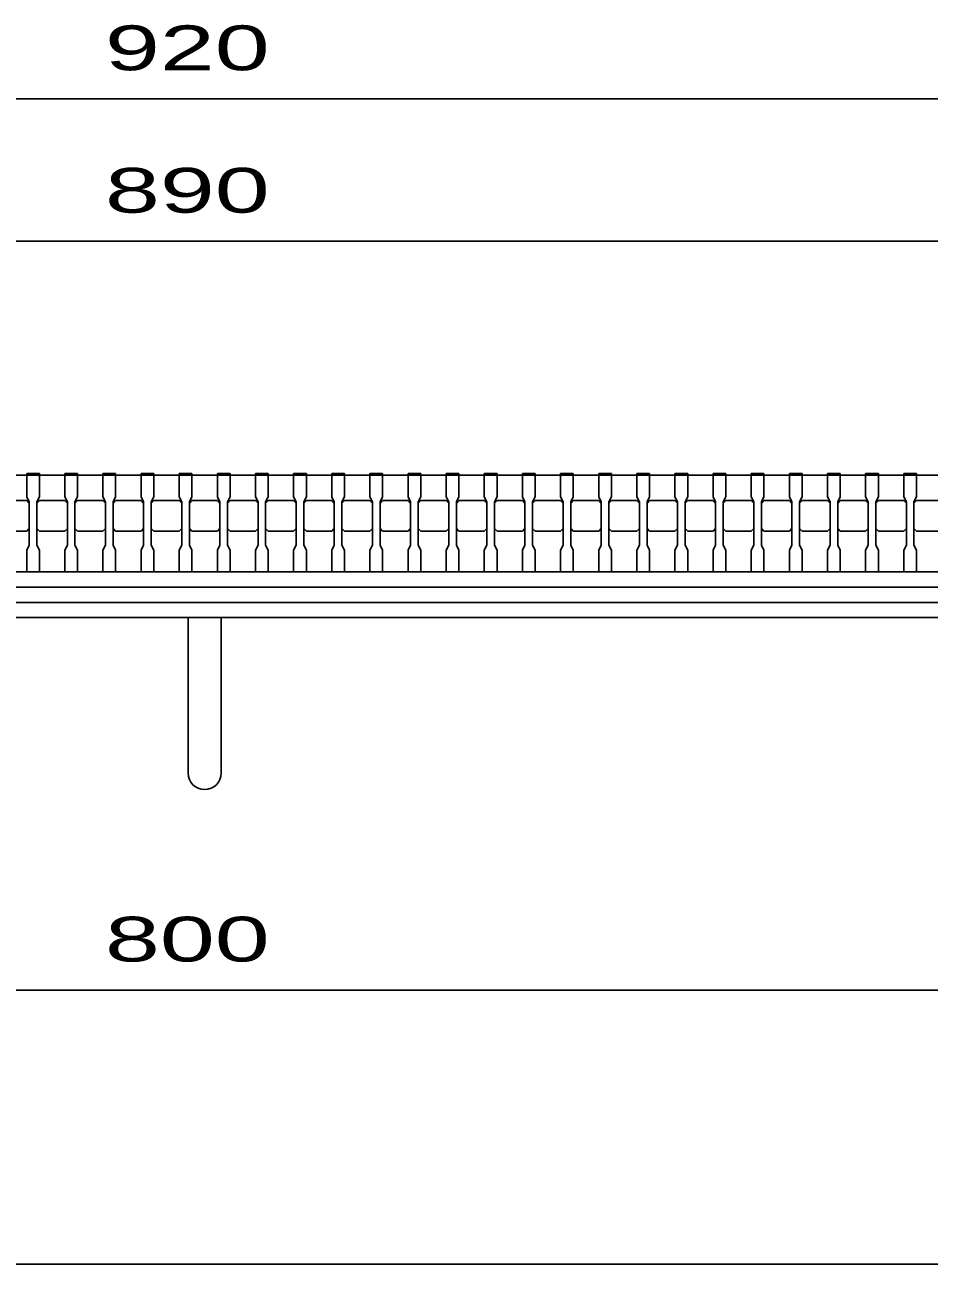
# Model space of a CAD drawing. Units: millimetres, scale not verified. Extents: x -1456 to 1385, y -1026 to 843.
# Drawn here: x -750.8 to -395, y -917.2 to -429.9 of the extents above; entities that cross this region are included whole.
import ezdxf
from ezdxf.enums import TextEntityAlignment as Align

# ---------------------------------------------------------------- set-up
doc = ezdxf.new("R2010")
doc.units = ezdxf.units.MM
doc.header["$LTSCALE"] = 8
for name, color, linetype, lineweight in [('0_2', 150, 'Continuous', 25), ('16', 3, 'Continuous', 25), ('19', 6, 'Continuous', 25), ('22', 4, 'Continuous', 25)]:
    doc.layers.add(name, color=color, linetype=linetype, lineweight=lineweight)
doc.styles.add('ベクトル', font='')
doc.styles.get('ベクトル').set_extended_font_data('ベクトル')

msp = doc.modelspace()

# ---------------------------------------------------------------- linework, layer by layer
at = {"layer": '0_2'}
msp.add_line((1384.8, -917.2), (-1383.2, -917.2), dxfattribs=at)
at = {"layer": '16'}
for p, q in [((-1125, -607), (-235, -607)), ((-750, -607), (-750, -606.3)), ((-750, -606.3), (-745, -606.3)), ((-750, -607), (-750, -615.5)), ((-745, -607), (-750, -607)), ((-745, -606.3), (-745, -607)), ((-745, -615.5), (-745, -607)), ((-735, -607), (-735, -606.3)), ((-735, -606.3), (-730, -606.3)), ((-735, -607), (-735, -615.5)), ((-730, -607), (-735, -607)), ((-730, -606.3), (-730, -607)), ((-730, -615.5), (-730, -607)), ((-720, -607), (-720, -606.3)), ((-720, -606.3), (-715, -606.3)), ((-720, -607), (-720, -615.5)), ((-715, -607), (-720, -607)), ((-715, -606.3), (-715, -607)), ((-715, -615.5), (-715, -607)), ((-705, -607), (-705, -606.3)), ((-705, -606.3), (-700, -606.3)), ((-705, -607), (-705, -615.5)), ((-700, -607), (-705, -607)), ((-700, -606.3), (-700, -607)), ((-700, -615.5), (-700, -607)), ((-690, -607), (-690, -606.3)), ((-690, -606.3), (-685, -606.3)), ((-690, -607), (-690, -615.5)), ((-685, -607), (-690, -607)), ((-685, -606.3), (-685, -607)), ((-685, -615.5), (-685, -607)), ((-675, -607), (-675, -606.3)), ((-675, -606.3), (-670, -606.3)), ((-675, -607), (-675, -615.5)), ((-670, -607), (-675, -607)), ((-670, -606.3), (-670, -607)), ((-670, -615.5), (-670, -607)), ((-660, -607), (-660, -606.3)), ((-660, -606.3), (-655, -606.3)), ((-660, -607), (-660, -615.5)), ((-655, -607), (-660, -607)), ((-655, -606.3), (-655, -607)), ((-655, -615.5), (-655, -607)), ((-645, -607), (-645, -606.3)), ((-645, -606.3), (-640, -606.3)), ((-645, -607), (-645, -615.5)), ((-640, -607), (-645, -607)), ((-640, -606.3), (-640, -607)), ((-640, -615.5), (-640, -607)), ((-630, -607), (-630, -606.3)), ((-630, -606.3), (-625, -606.3)), ((-630, -607), (-630, -615.5)), ((-625, -607), (-630, -607)), ((-625, -606.3), (-625, -607)), ((-625, -615.5), (-625, -607)), ((-615, -607), (-615, -606.3)), ((-615, -606.3), (-610, -606.3)), ((-615, -607), (-615, -615.5)), ((-610, -607), (-615, -607)), ((-610, -606.3), (-610, -607)), ((-610, -615.5), (-610, -607)), ((-600, -607), (-600, -606.3)), ((-600, -606.3), (-595, -606.3)), ((-600, -607), (-600, -615.5)), ((-595, -607), (-600, -607)), ((-595, -606.3), (-595, -607)), ((-595, -615.5), (-595, -607)), ((-585, -607), (-585, -606.3)), ((-585, -606.3), (-580, -606.3)), ((-585, -607), (-585, -615.5)), ((-580, -607), (-585, -607)), ((-580, -606.3), (-580, -607)), ((-580, -615.5), (-580, -607)), ((-570, -607), (-570, -606.3)), ((-570, -606.3), (-565, -606.3)), ((-570, -607), (-570, -615.5)), ((-565, -607), (-570, -607)), ((-565, -606.3), (-565, -607)), ((-565, -615.5), (-565, -607)), ((-555, -607), (-555, -606.3)), ((-555, -606.3), (-550, -606.3)), ((-555, -607), (-555, -615.5)), ((-550, -607), (-555, -607)), ((-550, -606.3), (-550, -607)), ((-550, -615.5), (-550, -607)), ((-540, -607), (-540, -606.3)), ((-540, -606.3), (-535, -606.3)), ((-540, -607), (-540, -615.5)), ((-535, -607), (-540, -607)), ((-535, -606.3), (-535, -607)), ((-535, -615.5), (-535, -607)), ((-525, -607), (-525, -606.3)), ((-525, -606.3), (-520, -606.3)), ((-525, -607), (-525, -615.5)), ((-520, -607), (-525, -607)), ((-520, -606.3), (-520, -607)), ((-520, -615.5), (-520, -607)), ((-510, -607), (-510, -606.3)), ((-510, -606.3), (-505, -606.3)), ((-510, -607), (-510, -615.5)), ((-505, -607), (-510, -607)), ((-505, -606.3), (-505, -607)), ((-505, -615.5), (-505, -607)), ((-495, -607), (-495, -606.3)), ((-495, -606.3), (-490, -606.3)), ((-495, -607), (-495, -615.5)), ((-490, -607), (-495, -607)), ((-490, -606.3), (-490, -607)), ((-490, -615.5), (-490, -607)), ((-480, -607), (-480, -606.3)), ((-480, -606.3), (-475, -606.3)), ((-480, -607), (-480, -615.5)), ((-475, -607), (-480, -607)), ((-475, -606.3), (-475, -607)), ((-475, -615.5), (-475, -607)), ((-465, -607), (-465, -606.3)), ((-465, -606.3), (-460, -606.3)), ((-465, -607), (-465, -615.5)), ((-460, -607), (-465, -607)), ((-460, -606.3), (-460, -607)), ((-460, -615.5), (-460, -607)), ((-450, -607), (-450, -606.3)), ((-450, -606.3), (-445, -606.3)), ((-450, -607), (-450, -615.5)), ((-445, -607), (-450, -607)), ((-445, -606.3), (-445, -607)), ((-445, -615.5), (-445, -607)), ((-435, -607), (-435, -606.3)), ((-435, -606.3), (-430, -606.3)), ((-435, -607), (-435, -615.5)), ((-430, -607), (-435, -607)), ((-430, -606.3), (-430, -607)), ((-430, -615.5), (-430, -607)), ((-420, -607), (-420, -606.3)), ((-420, -606.3), (-415, -606.3)), ((-420, -607), (-420, -615.5)), ((-415, -607), (-420, -607)), ((-415, -606.3), (-415, -607)), ((-415, -615.5), (-415, -607)), ((-405, -607), (-405, -606.3)), ((-405, -606.3), (-400, -606.3)), ((-405, -607), (-405, -615.5)), ((-400, -607), (-405, -607)), ((-400, -606.3), (-400, -607)), ((-400, -615.5), (-400, -607)), ((-760, -617), (-750, -617)), ((-750, -615.5), (-749, -617.5)), ((-750, -617), (-749, -618)), ((-749, -617.5), (-749, -634.5)), ((-746, -617.5), (-745, -615.5)), ((-746, -618), (-745, -617)), ((-746, -634.5), (-746, -617.5)), ((-745, -617), (-735, -617)), ((-735, -615.5), (-734, -617.5)), ((-735, -617), (-734, -618)), ((-734, -617.5), (-734, -634.5)), ((-731, -617.5), (-730, -615.5)), ((-731, -618), (-730, -617)), ((-731, -634.5), (-731, -617.5)), ((-730, -617), (-720, -617)), ((-720, -615.5), (-719, -617.5)), ((-720, -617), (-719, -618)), ((-719, -617.5), (-719, -634.5)), ((-716, -617.5), (-715, -615.5)), ((-716, -618), (-715, -617)), ((-716, -634.5), (-716, -617.5)), ((-715, -617), (-705, -617)), ((-705, -615.5), (-704, -617.5)), ((-705, -617), (-704, -618)), ((-704, -617.5), (-704, -634.5)), ((-701, -617.5), (-700, -615.5)), ((-701, -618), (-700, -617)), ((-701, -634.5), (-701, -617.5)), ((-700, -617), (-690, -617)), ((-690, -615.5), (-689, -617.5)), ((-690, -617), (-689, -618)), ((-689, -617.5), (-689, -634.5)), ((-686, -617.5), (-685, -615.5)), ((-686, -618), (-685, -617)), ((-686, -634.5), (-686, -617.5)), ((-685, -617), (-675, -617)), ((-675, -615.5), (-674, -617.5)), ((-675, -617), (-674, -618)), ((-674, -617.5), (-674, -634.5)), ((-671, -617.5), (-670, -615.5)), ((-671, -618), (-670, -617)), ((-671, -634.5), (-671, -617.5)), ((-670, -617), (-660, -617)), ((-660, -615.5), (-659, -617.5)), ((-660, -617), (-659, -618)), ((-659, -617.5), (-659, -634.5)), ((-656, -617.5), (-655, -615.5)), ((-656, -618), (-655, -617)), ((-656, -634.5), (-656, -617.5)), ((-655, -617), (-645, -617)), ((-645, -615.5), (-644, -617.5)), ((-645, -617), (-644, -618)), ((-644, -617.5), (-644, -634.5)), ((-641, -617.5), (-640, -615.5)), ((-641, -618), (-640, -617)), ((-641, -634.5), (-641, -617.5)), ((-640, -617), (-630, -617)), ((-630, -615.5), (-629, -617.5)), ((-630, -617), (-629, -618)), ((-629, -617.5), (-629, -634.5)), ((-626, -617.5), (-625, -615.5)), ((-626, -618), (-625, -617)), ((-626, -634.5), (-626, -617.5)), ((-625, -617), (-615, -617)), ((-615, -615.5), (-614, -617.5)), ((-615, -617), (-614, -618)), ((-614, -617.5), (-614, -634.5)), ((-611, -617.5), (-610, -615.5)), ((-611, -618), (-610, -617)), ((-611, -634.5), (-611, -617.5)), ((-610, -617), (-600, -617)), ((-600, -615.5), (-599, -617.5)), ((-600, -617), (-599, -618)), ((-599, -617.5), (-599, -634.5)), ((-596, -617.5), (-595, -615.5)), ((-596, -618), (-595, -617)), ((-596, -634.5), (-596, -617.5)), ((-595, -617), (-585, -617)), ((-585, -615.5), (-584, -617.5)), ((-585, -617), (-584, -618)), ((-584, -617.5), (-584, -634.5)), ((-581, -617.5), (-580, -615.5)), ((-581, -618), (-580, -617)), ((-581, -634.5), (-581, -617.5)), ((-580, -617), (-570, -617)), ((-570, -615.5), (-569, -617.5)), ((-570, -617), (-569, -618)), ((-569, -617.5), (-569, -634.5)), ((-566, -617.5), (-565, -615.5)), ((-566, -618), (-565, -617)), ((-566, -634.5), (-566, -617.5)), ((-565, -617), (-555, -617)), ((-555, -615.5), (-554, -617.5)), ((-555, -617), (-554, -618)), ((-554, -617.5), (-554, -634.5)), ((-551, -617.5), (-550, -615.5)), ((-551, -618), (-550, -617)), ((-551, -634.5), (-551, -617.5)), ((-550, -617), (-540, -617)), ((-540, -615.5), (-539, -617.5)), ((-540, -617), (-539, -618)), ((-539, -617.5), (-539, -634.5)), ((-536, -617.5), (-535, -615.5)), ((-536, -618), (-535, -617)), ((-536, -634.5), (-536, -617.5)), ((-535, -617), (-525, -617)), ((-525, -615.5), (-524, -617.5)), ((-525, -617), (-524, -618)), ((-524, -617.5), (-524, -634.5)), ((-521, -617.5), (-520, -615.5)), ((-521, -618), (-520, -617)), ((-521, -634.5), (-521, -617.5)), ((-520, -617), (-510, -617)), ((-510, -615.5), (-509, -617.5)), ((-510, -617), (-509, -618)), ((-509, -617.5), (-509, -634.5)), ((-506, -617.5), (-505, -615.5)), ((-506, -618), (-505, -617)), ((-506, -634.5), (-506, -617.5)), ((-505, -617), (-495, -617)), ((-495, -615.5), (-494, -617.5)), ((-495, -617), (-494, -618)), ((-494, -617.5), (-494, -634.5)), ((-491, -617.5), (-490, -615.5)), ((-491, -618), (-490, -617)), ((-491, -634.5), (-491, -617.5)), ((-490, -617), (-480, -617)), ((-480, -615.5), (-479, -617.5)), ((-480, -617), (-479, -618)), ((-479, -617.5), (-479, -634.5)), ((-476, -617.5), (-475, -615.5)), ((-476, -618), (-475, -617)), ((-476, -634.5), (-476, -617.5)), ((-475, -617), (-465, -617)), ((-465, -615.5), (-464, -617.5)), ((-465, -617), (-464, -618)), ((-464, -617.5), (-464, -634.5)), ((-461, -617.5), (-460, -615.5)), ((-461, -618), (-460, -617)), ((-461, -634.5), (-461, -617.5)), ((-460, -617), (-450, -617)), ((-450, -615.5), (-449, -617.5)), ((-450, -617), (-449, -618)), ((-449, -617.5), (-449, -634.5)), ((-446, -617.5), (-445, -615.5)), ((-446, -618), (-445, -617)), ((-446, -634.5), (-446, -617.5)), ((-445, -617), (-435, -617)), ((-435, -615.5), (-434, -617.5)), ((-435, -617), (-434, -618)), ((-434, -617.5), (-434, -634.5)), ((-431, -617.5), (-430, -615.5)), ((-431, -618), (-430, -617)), ((-431, -634.5), (-431, -617.5)), ((-430, -617), (-420, -617)), ((-420, -615.5), (-419, -617.5)), ((-420, -617), (-419, -618)), ((-419, -617.5), (-419, -634.5)), ((-416, -617.5), (-415, -615.5)), ((-416, -618), (-415, -617)), ((-416, -634.5), (-416, -617.5)), ((-415, -617), (-405, -617)), ((-405, -615.5), (-404, -617.5)), ((-405, -617), (-404, -618)), ((-404, -617.5), (-404, -634.5)), ((-401, -617.5), (-400, -615.5)), ((-401, -618), (-400, -617)), ((-401, -634.5), (-401, -617.5)), ((-400, -617), (-390, -617)), ((-749, -628), (-750, -629)), ((-745, -629), (-746, -628)), ((-734, -628), (-735, -629)), ((-730, -629), (-731, -628)), ((-719, -628), (-720, -629)), ((-715, -629), (-716, -628)), ((-704, -628), (-705, -629)), ((-700, -629), (-701, -628)), ((-689, -628), (-690, -629)), ((-685, -629), (-686, -628)), ((-674, -628), (-675, -629)), ((-670, -629), (-671, -628)), ((-659, -628), (-660, -629)), ((-655, -629), (-656, -628)), ((-644, -628), (-645, -629)), ((-640, -629), (-641, -628)), ((-629, -628), (-630, -629)), ((-625, -629), (-626, -628)), ((-614, -628), (-615, -629)), ((-610, -629), (-611, -628)), ((-599, -628), (-600, -629)), ((-595, -629), (-596, -628)), ((-584, -628), (-585, -629)), ((-580, -629), (-581, -628)), ((-569, -628), (-570, -629)), ((-565, -629), (-566, -628)), ((-554, -628), (-555, -629)), ((-550, -629), (-551, -628)), ((-539, -628), (-540, -629)), ((-535, -629), (-536, -628)), ((-524, -628), (-525, -629)), ((-520, -629), (-521, -628)), ((-509, -628), (-510, -629)), ((-505, -629), (-506, -628)), ((-494, -628), (-495, -629)), ((-490, -629), (-491, -628)), ((-479, -628), (-480, -629)), ((-475, -629), (-476, -628)), ((-464, -628), (-465, -629)), ((-460, -629), (-461, -628)), ((-449, -628), (-450, -629)), ((-445, -629), (-446, -628)), ((-434, -628), (-435, -629)), ((-430, -629), (-431, -628)), ((-419, -628), (-420, -629)), ((-415, -629), (-416, -628)), ((-404, -628), (-405, -629)), ((-400, -629), (-401, -628)), ((-750, -629), (-760, -629)), ((-735, -629), (-745, -629)), ((-720, -629), (-730, -629)), ((-705, -629), (-715, -629)), ((-690, -629), (-700, -629)), ((-675, -629), (-685, -629)), ((-660, -629), (-670, -629)), ((-645, -629), (-655, -629)), ((-630, -629), (-640, -629)), ((-615, -629), (-625, -629)), ((-600, -629), (-610, -629)), ((-585, -629), (-595, -629)), ((-570, -629), (-580, -629)), ((-555, -629), (-565, -629)), ((-540, -629), (-550, -629)), ((-525, -629), (-535, -629)), ((-510, -629), (-520, -629)), ((-495, -629), (-505, -629)), ((-480, -629), (-490, -629)), ((-465, -629), (-475, -629)), ((-450, -629), (-460, -629)), ((-435, -629), (-445, -629)), ((-420, -629), (-430, -629)), ((-405, -629), (-415, -629)), ((-390, -629), (-400, -629)), ((-749, -634.5), (-750, -636.5)), ((-750, -636.5), (-750, -645)), ((-745, -636.5), (-746, -634.5)), ((-745, -645), (-745, -636.5)), ((-734, -634.5), (-735, -636.5)), ((-735, -636.5), (-735, -645)), ((-730, -636.5), (-731, -634.5)), ((-730, -645), (-730, -636.5)), ((-719, -634.5), (-720, -636.5)), ((-720, -636.5), (-720, -645)), ((-715, -636.5), (-716, -634.5)), ((-715, -645), (-715, -636.5)), ((-704, -634.5), (-705, -636.5)), ((-705, -636.5), (-705, -645)), ((-700, -636.5), (-701, -634.5)), ((-700, -645), (-700, -636.5)), ((-689, -634.5), (-690, -636.5)), ((-690, -636.5), (-690, -645)), ((-685, -636.5), (-686, -634.5)), ((-685, -645), (-685, -636.5)), ((-674, -634.5), (-675, -636.5)), ((-675, -636.5), (-675, -645)), ((-670, -636.5), (-671, -634.5)), ((-670, -645), (-670, -636.5)), ((-659, -634.5), (-660, -636.5)), ((-660, -636.5), (-660, -645)), ((-655, -636.5), (-656, -634.5)), ((-655, -645), (-655, -636.5)), ((-644, -634.5), (-645, -636.5)), ((-645, -636.5), (-645, -645)), ((-640, -636.5), (-641, -634.5)), ((-640, -645), (-640, -636.5)), ((-629, -634.5), (-630, -636.5)), ((-630, -636.5), (-630, -645)), ((-625, -636.5), (-626, -634.5)), ((-625, -645), (-625, -636.5)), ((-614, -634.5), (-615, -636.5)), ((-615, -636.5), (-615, -645)), ((-610, -636.5), (-611, -634.5)), ((-610, -645), (-610, -636.5)), ((-599, -634.5), (-600, -636.5)), ((-600, -636.5), (-600, -645)), ((-595, -636.5), (-596, -634.5)), ((-595, -645), (-595, -636.5)), ((-584, -634.5), (-585, -636.5)), ((-585, -636.5), (-585, -645)), ((-580, -636.5), (-581, -634.5)), ((-580, -645), (-580, -636.5)), ((-569, -634.5), (-570, -636.5)), ((-570, -636.5), (-570, -645)), ((-565, -636.5), (-566, -634.5)), ((-565, -645), (-565, -636.5)), ((-554, -634.5), (-555, -636.5)), ((-555, -636.5), (-555, -645)), ((-550, -636.5), (-551, -634.5)), ((-550, -645), (-550, -636.5)), ((-539, -634.5), (-540, -636.5)), ((-540, -636.5), (-540, -645)), ((-535, -636.5), (-536, -634.5)), ((-535, -645), (-535, -636.5)), ((-524, -634.5), (-525, -636.5)), ((-525, -636.5), (-525, -645)), ((-520, -636.5), (-521, -634.5)), ((-520, -645), (-520, -636.5)), ((-509, -634.5), (-510, -636.5)), ((-510, -636.5), (-510, -645)), ((-505, -636.5), (-506, -634.5)), ((-505, -645), (-505, -636.5)), ((-494, -634.5), (-495, -636.5)), ((-495, -636.5), (-495, -645)), ((-490, -636.5), (-491, -634.5)), ((-490, -645), (-490, -636.5)), ((-479, -634.5), (-480, -636.5)), ((-480, -636.5), (-480, -645)), ((-475, -636.5), (-476, -634.5)), ((-475, -645), (-475, -636.5)), ((-464, -634.5), (-465, -636.5)), ((-465, -636.5), (-465, -645)), ((-460, -636.5), (-461, -634.5)), ((-460, -645), (-460, -636.5)), ((-449, -634.5), (-450, -636.5)), ((-450, -636.5), (-450, -645)), ((-445, -636.5), (-446, -634.5)), ((-445, -645), (-445, -636.5)), ((-434, -634.5), (-435, -636.5)), ((-435, -636.5), (-435, -645)), ((-430, -636.5), (-431, -634.5)), ((-430, -645), (-430, -636.5)), ((-419, -634.5), (-420, -636.5)), ((-420, -636.5), (-420, -645)), ((-415, -636.5), (-416, -634.5)), ((-415, -645), (-415, -636.5)), ((-404, -634.5), (-405, -636.5)), ((-405, -636.5), (-405, -645)), ((-400, -636.5), (-401, -634.5)), ((-400, -645), (-400, -636.5)), ((-1125, -645), (-235, -645)), ((-1125, -645), (-235, -645)), ((-750, -645), (-745, -645)), ((-735, -645), (-730, -645)), ((-720, -645), (-715, -645)), ((-705, -645), (-700, -645)), ((-690, -645), (-685, -645)), ((-675, -645), (-670, -645)), ((-660, -645), (-655, -645)), ((-645, -645), (-640, -645)), ((-630, -645), (-625, -645)), ((-615, -645), (-610, -645)), ((-600, -645), (-595, -645)), ((-585, -645), (-580, -645)), ((-570, -645), (-565, -645)), ((-555, -645), (-550, -645)), ((-540, -645), (-535, -645)), ((-525, -645), (-520, -645)), ((-510, -645), (-505, -645)), ((-495, -645), (-490, -645)), ((-480, -645), (-475, -645)), ((-465, -645), (-460, -645)), ((-450, -645), (-445, -645)), ((-435, -645), (-430, -645)), ((-420, -645), (-415, -645)), ((-405, -645), (-400, -645)), ((-235, -651), (-1125, -651)), ((-1125, -657), (-235, -657))]:
    msp.add_line(p, q, dxfattribs=at)
at = {"layer": '19'}
for p, q in [((-226, -657), (-1134, -657)), ((-1140, -663), (-220, -663)), ((-686.5, -724.11), (-686.5, -663)), ((-673.5, -724.11), (-673.5, -663))]:
    msp.add_line(p, q, dxfattribs=at)
msp.add_arc((-680, -724.11), 6.5, 180, 0, dxfattribs=at)
at = {"layer": '22'}
for p, q in [((-1140, -459), (-220, -459)), ((-1125, -515), (-235, -515)), ((-1080, -809.4), (-280, -809.4))]:
    msp.add_line(p, q, dxfattribs=at)

# ---------------------------------------------------------------- texts
at = {"layer": '22', "color": 2, "style": 'ベクトル', "width": 1.65}
for s, p in [(' 920 ', (-730, -439)), (' 890 ', (-730, -495)), (' 800 ', (-730, -789.4))]:
    msp.add_text(s, height=17.6, dxfattribs=at).set_placement(p, align=Align.MIDDLE_LEFT)

doc.saveas('drawing.dxf')
